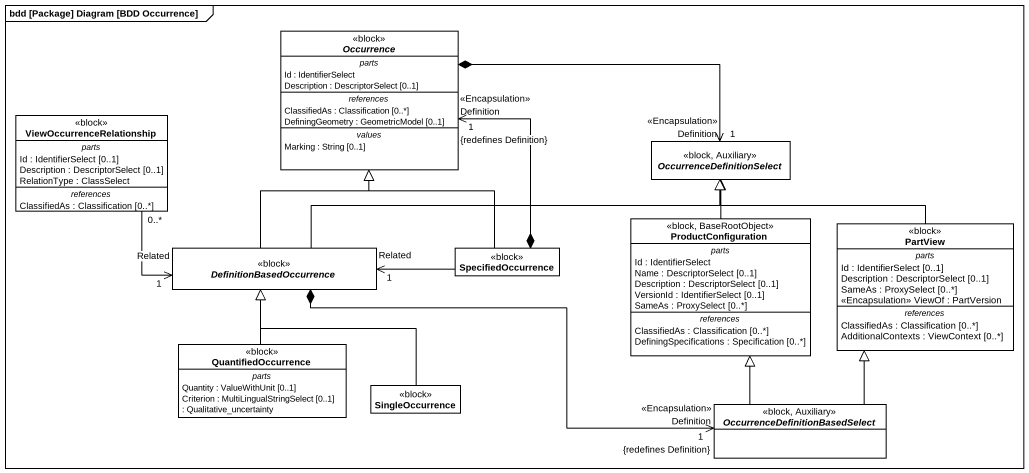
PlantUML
@startuml
mainframe bdd [Package] Diagram [BDD Occurrence]
hide circle
hide empty members
abstract class Occurrence <<block>> {
  -- parts --
  Id : IdentifierSelect
  Description : DescriptorSelect [0..1]
  -- references --
  ClassifiedAs : Classification [0..*]
  DefiningGeometry : GeometricModel [0..1]
  -- values --
  Marking : String [0..1]
}
class ViewOccurrenceRelationship <<block>> {
  -- parts --
  Id : IdentifierSelect [0..1]
  Description : DescriptorSelect [0..1]
  RelationType : ClassSelect
  -- references --
  ClassifiedAs : Classification [0..*]
}
abstract class OccurrenceDefinitionSelect <<block, Auxiliary>>
abstract class DefinitionBasedOccurrence <<block>>
class SpecifiedOccurrence <<block>>
class ProductConfiguration <<block, BaseRootObject>> {
  -- parts --
  Id : IdentifierSelect
  Name : DescriptorSelect [0..1]
  Description : DescriptorSelect [0..1]
  VersionId : IdentifierSelect [0..1]
  SameAs : ProxySelect [0..*]
  -- references --
  ClassifiedAs : Classification [0..*]
  DefiningSpecifications : Specification [0..*]
}
class PartView <<block>> {
  -- parts --
  Id : IdentifierSelect [0..1]
  Description : DescriptorSelect [0..1]
  SameAs : ProxySelect [0..*]
  <<Encapsulation>> ViewOf : PartVersion
  -- references --
  ClassifiedAs : Classification [0..*]
  AdditionalContexts : ViewContext [0..*]
}
class QuantifiedOccurrence <<block>> {
  -- parts --
  Quantity : ValueWithUnit [0..1]
  Criterion : MultiLingualStringSelect [0..1]
  : Qualitative_uncertainty
}
class SingleOccurrence <<block>>
abstract class "OccurrenceDefinitionBasedSelect" as OccurrenceDefinitionBasedSel <<block, Auxiliary>>
Occurrence "Definition\n<<Encapsulation>>\n1\n{redefines Definition}" <--* SpecifiedOccurrence
ViewOccurrenceRelationship "0..*" -right-> "Related\n1" DefinitionBasedOccurrence
OccurrenceDefinitionSelect "Definition\n<<Encapsulation>>\n1" <-left-* Occurrence
DefinitionBasedOccurrence -up-|> Occurrence
DefinitionBasedOccurrence -right-|> OccurrenceDefinitionSelect
DefinitionBasedOccurrence "Related\n1" <-right- SpecifiedOccurrence
SpecifiedOccurrence -up-|> Occurrence
ProductConfiguration -up-|> OccurrenceDefinitionSelect
PartView -up-|> OccurrenceDefinitionSelect
QuantifiedOccurrence -up-|> DefinitionBasedOccurrence
SingleOccurrence -up-|> DefinitionBasedOccurrence
OccurrenceDefinitionBasedSel "Definition\n<<Encapsulation>>\n1\n{redefines Definition}" <-left-* DefinitionBasedOccurrence
OccurrenceDefinitionBasedSel -up-|> ProductConfiguration
OccurrenceDefinitionBasedSel -up-|> PartView
@enduml
